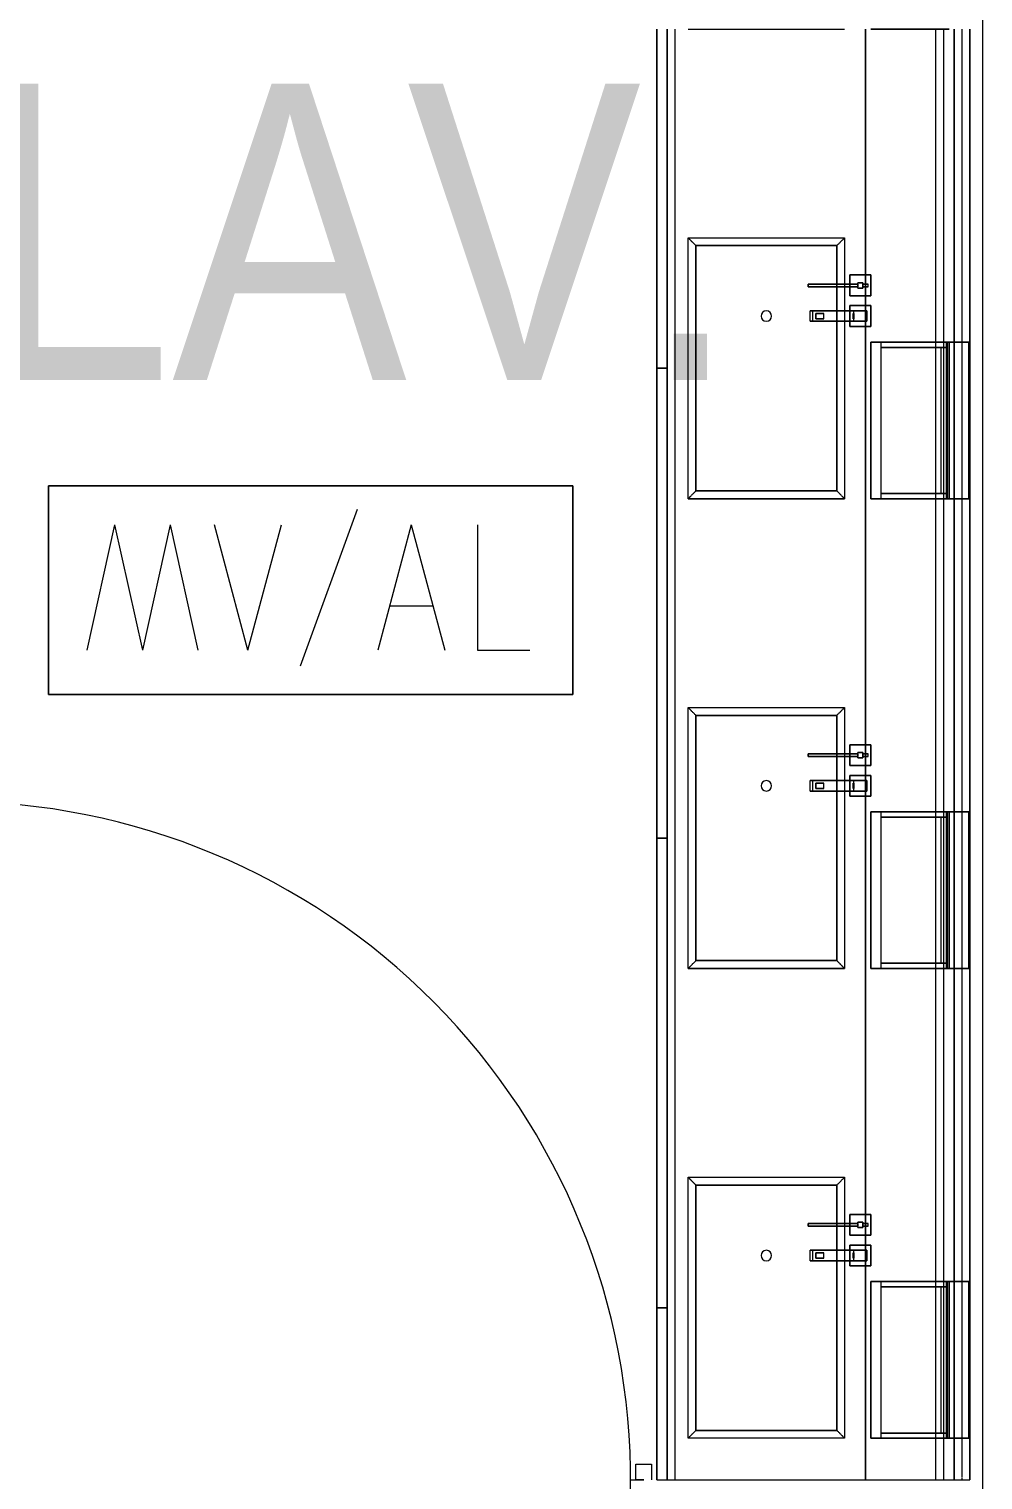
# Model space of a CAD drawing. Header units: millimetres. Extents: x 10569 to 232243, y -25347 to 80743.
# Drawn here: x 89312 to 91139, y 43002 to 45782 of the extents above; entities that cross this region are included whole.
import ezdxf

# ---------------------------------------------------------------- set-up
doc = ezdxf.new("R2010")
doc.units = ezdxf.units.MM
for name, color, linetype, lineweight in [('A-DETL-GENF', 92, 'Continuous', 20), ('A-DOOR', 31, 'Continuous', 20), ('A-DOOR-FRAM', 31, 'Continuous', 30), ('A-GENM', 13, 'Continuous', 20), ('A-WALL', 113, 'Continuous', 20), ('G-ANNO-TEXT', 231, 'Continuous', 5)]:
    doc.layers.add(name, color=color, linetype=linetype, lineweight=lineweight)
doc.styles.add('Swis721 BT_5', font='swiss.ttf', dxfattribs={"width": 0.85, "height": 567.642527})

# ---------------------------------------------------------------- blocks, each defined once
blk = doc.blocks.new('DLN_Counter _ Cabinet - DLN_Counter _ Cabinet-15606092-TENDER DRAFT G_F')
at = {"layer": 'A-GENM', "lineweight": 9}
for p, q in [((-235, -255), (-235, -525)), ((235, -255), (-235, -255)), ((235, -525), (235, -255)), ((-235, -525), (235, -525))]:
    blk.add_line(p, q, dxfattribs=at)
blk = doc.blocks.new('DLN_Counter _ Cabinet - DLN_Counter _ Cabinet-15606093-TENDER DRAFT G_F')
at = {"layer": 'A-GENM', "lineweight": 9}
for p, q in [((-235, -255), (-235, -525)), ((235, -255), (-235, -255)), ((235, -525), (235, -255)), ((-235, -525), (235, -525))]:
    blk.add_line(p, q, dxfattribs=at)
blk = doc.blocks.new('DLN-Single Door__X01_ - _M08a_1300 x 2450 _WH_-16935548-TENDER DRAFT G_F')
at = {"layer": 'A-DOOR', "lineweight": 15}
for p, q in [((-650, 1375), (-600, 1375)), ((-650, 75), (-650, 1375)), ((-600, 1375), (-600, 75)), ((-690, 105), (-660, 105)), ((-690, 75), (-690, 105)), ((-660, 105), (-660, 75)), ((660, 75), (660, 105)), ((660, 105), (690, 105)), ((690, 105), (690, 75)), ((-660, 75), (-675, 75)), ((-600, 75), (-650, 75)), ((675, 75), (660, 75)), ((-690, -105), (-690, -75)), ((-675, -75), (-660, -75)), ((-660, -75), (-660, -105)), ((660, -105), (660, -75)), ((660, -75), (675, -75)), ((690, -75), (690, -105)), ((-660, -105), (-690, -105)), ((690, -105), (660, -105))]:
    blk.add_line(p, q, dxfattribs=at)
blk.add_arc((-650, 75), 1300, 359.5, 90, dxfattribs=at)
at = {"layer": 'A-DOOR-FRAM', "lineweight": 15}
for p, q in [((-675, 75), (-650, 75)), ((-650, 75), (-650, 25)), ((650, 75), (675, 75)), ((650, 25), (650, 75)), ((-650, 25), (-625, 25)), ((-625, 25), (-625, -75)), ((625, 25), (650, 25)), ((625, -75), (625, 25)), ((-625, -75), (-675, -75)), ((675, -75), (625, -75))]:
    blk.add_line(p, q, dxfattribs=at)
blk = doc.blocks.new('DLN_2D-MV_AL - MV_AL_RED_-1735445-TENDER DRAFT G_F')
at = {"layer": 'A-DETL-GENF'}
for p, q in [((502.5, 200), (-502.5, 200)), ((-502.5, 200), (-502.5, -200)), ((-502.5, 200), (502.5, 200)), ((-502.5, -200), (-502.5, 200)), ((502.5, -200), (502.5, 200)), ((502.5, 200), (502.5, -200)), ((89.3, 154.7), (-20.2, -146)), ((-375.6, 125), (-428.8, -115)), ((-375.6, 125), (-322.4, -115)), ((-269.2, 125), (-322.4, -115)), ((-269.2, 125), (-216, -115)), ((-120.1, -115), (-184.4, 125)), ((-120.1, -115), (-55.8, 125)), ((192.7, 125), (128.4, -115)), ((192.7, 125), (257, -115)), ((319.9, 125), (319.9, -115)), ((151.1, -30.3), (234.3, -30.3)), ((319.9, -115), (419.9, -115)), ((-502.5, -200), (502.5, -200)), ((502.5, -200), (-502.5, -200))]:
    blk.add_line(p, q, dxfattribs=at)

msp = doc.modelspace()

# ---------------------------------------------------------------- linework, layer by layer
at = {"layer": 'A-GENM', "lineweight": 9}
for p, q in [((90514.29296, 45132.48546), (90514.29296, 45782.48546)), ((90514.29296, 45782.48546), (90514.29296, 45132.48546)), ((90514.29296, 45782.48546), (90514.29296, 44882.48546)), ((90514.29296, 44882.48546), (90514.29296, 45782.48546)), ((90534.29296, 45132.48546), (90534.29296, 45782.48546)), ((90534.29296, 45782.48546), (90534.29296, 45132.48546)), ((90534.29296, 45782.48546), (90534.29296, 44882.48546)), ((90534.29296, 44882.48546), (90534.29296, 45782.48546)), ((90534.29296, 45782.48546), (90534.29296, 44882.48546)), ((90534.29296, 44882.48546), (90534.29296, 45782.48546)), ((90549.29296, 45669.49062), (90549.29296, 45782.48546)), ((90549.29296, 45669.49062), (90549.29296, 45782.48546)), ((90574.29296, 45782.48546), (90874.29296, 45782.48546)), ((90914.29296, 45782.48546), (90914.29296, 45311.22339)), ((90914.29296, 45311.22339), (90914.29296, 45782.48546)), ((91069.29296, 45782.48546), (90924.29296, 45782.48546)), ((90924.29296, 45782.48546), (91069.29296, 45782.48546)), ((91049.29296, 44882.48546), (91049.29296, 45782.48546)), ((91049.29296, 44882.48546), (91049.29296, 45782.48546)), ((91064.29296, 44882.48546), (91064.29296, 45782.48546)), ((91064.29296, 44882.48546), (91064.29296, 45782.48546)), ((91074.29296, 45782.48546), (91069.29296, 45782.48546)), ((91069.29296, 45782.48546), (91074.29296, 45782.48546)), ((91084.29296, 45782.48546), (91084.29296, 44882.48546)), ((91084.29296, 44882.48546), (91084.29296, 45782.48546)), ((91099.29296, 45182.48546), (91099.29296, 45782.48546)), ((91099.29296, 44882.48546), (91099.29296, 45782.48546)), ((91114.29296, 45782.48546), (91114.29296, 44882.48546)), ((91114.29296, 44882.48546), (91114.29296, 45782.48546)), ((91114.29296, 45782.48546), (91114.29296, 44882.48546)), ((91114.29296, 45182.48546), (91114.29296, 45782.48546)), ((90549.29296, 44883.17777), (90549.29296, 45669.30364)), ((90549.29296, 44883.17777), (90549.29296, 45669.30364)), ((90574.29296, 44882.48546), (90574.29296, 45382.48546)), ((90574.29296, 45382.48546), (90874.29296, 45382.48546)), ((90874.29296, 45382.48546), (90874.29296, 45293.72339)), ((90859.29296, 45367.48546), (90589.29296, 45367.48546)), ((90589.29296, 45367.48546), (90589.29296, 44897.48546)), ((90589.29296, 45367.48546), (90859.29296, 45367.48546)), ((90589.29296, 44897.48546), (90589.29296, 45367.48546)), ((90859.29296, 45293.72339), (90859.29296, 45367.48546)), ((90859.29296, 45367.48546), (90859.29296, 45293.72339)), ((90804.29296, 45293.72339), (90899.29296, 45293.72339)), ((90899.29296, 45293.72339), (90804.29296, 45293.72339)), ((90804.29296, 45293.72339), (90804.29296, 45288.72339)), ((90804.29296, 45288.72339), (90804.29296, 45293.72339)), ((90804.29296, 45288.72339), (90899.29296, 45288.72339)), ((90899.29296, 45288.72339), (90804.29296, 45288.72339)), ((90859.29296, 45290.82866), (90859.29296, 45293.72339)), ((90859.29296, 45293.72339), (90859.29296, 45290.82866)), ((90859.29296, 45242.48546), (90859.29296, 45288.72339)), ((90859.29296, 45288.72339), (90859.29296, 45242.48546)), ((90874.29296, 45293.72339), (90874.29296, 45290.03918)), ((90874.29296, 45288.72339), (90874.29296, 45242.48546)), ((90924.29296, 45311.22339), (90884.29296, 45311.22339)), ((90884.29296, 45311.22339), (90884.29296, 45293.72339)), ((90884.29296, 45293.72339), (90884.29296, 45311.22339)), ((90884.29296, 45311.22339), (90924.29296, 45311.22339)), ((90884.29296, 45293.72339), (90884.29296, 45289.51287)), ((90884.29296, 45289.51287), (90884.29296, 45293.72339)), ((90884.29296, 45288.72339), (90884.29296, 45271.22339)), ((90884.29296, 45271.22339), (90884.29296, 45288.72339)), ((90909.29296, 45296.22339), (90899.29296, 45296.22339)), ((90899.29296, 45296.22339), (90909.29296, 45296.22339)), ((90899.29296, 45293.72339), (90899.29296, 45296.22339)), ((90899.29296, 45286.22339), (90899.29296, 45296.22339)), ((90899.29296, 45288.72339), (90899.29296, 45293.72339)), ((90899.29296, 45293.72339), (90899.29296, 45288.72339)), ((90899.29296, 45288.72339), (90899.29296, 45293.72339)), ((90899.29296, 45286.22339), (90899.29296, 45288.72339)), ((90909.29296, 45286.22339), (90899.29296, 45286.22339)), ((90899.29296, 45286.22339), (90909.29296, 45286.22339)), ((90909.29296, 45296.22339), (90909.29296, 45286.22339)), ((90909.29296, 45293.72339), (90909.29296, 45296.22339)), ((90919.29296, 45293.72339), (90909.29296, 45293.72339)), ((90909.29296, 45293.72339), (90919.29296, 45293.72339)), ((90909.29296, 45293.72339), (90909.29296, 45288.72339)), ((90909.29296, 45288.72339), (90909.29296, 45293.72339)), ((90909.29296, 45288.72339), (90909.29296, 45293.72339)), ((90919.29296, 45288.72339), (90909.29296, 45288.72339)), ((90909.29296, 45288.72339), (90919.29296, 45288.72339)), ((90909.29296, 45286.22339), (90909.29296, 45288.72339)), ((90914.29296, 45311.22339), (90914.29296, 45293.72339)), ((90914.29296, 45293.72339), (90914.29296, 45311.22339)), ((90914.29296, 45293.72339), (90914.29296, 45288.72339)), ((90914.29296, 45288.72339), (90914.29296, 45293.72339)), ((90914.29296, 45288.72339), (90914.29296, 45271.22339)), ((90914.29296, 45271.22339), (90914.29296, 45288.72339)), ((90919.29296, 45288.72339), (90919.29296, 45293.72339)), ((90919.29296, 45288.72339), (90919.29296, 45293.72339)), ((90924.29296, 45271.22339), (90924.29296, 45311.22339)), ((90924.29296, 45311.22339), (90924.29296, 45271.22339)), ((90884.29296, 45271.22339), (90924.29296, 45271.22339)), ((90924.29296, 45271.22339), (90884.29296, 45271.22339)), ((90914.29296, 45271.22339), (90914.29296, 45252.48546)), ((90914.29296, 45252.48546), (90914.29296, 45271.22339)), ((90872.05357, 45242.48546), (90808.29647, 45242.48546)), ((90808.29647, 45242.48546), (90813.42678, 45242.48546)), ((90808.29647, 45222.48546), (90808.29647, 45242.48546)), ((90813.42678, 45242.48546), (90916.79296, 45242.48546)), ((90813.42678, 45222.48546), (90813.42678, 45242.48546)), ((90819.23549, 45237.48546), (90834.23549, 45237.48546)), ((90834.23549, 45237.48546), (90819.23549, 45237.48546)), ((90819.23549, 45237.48546), (90819.23549, 45227.48546)), ((90819.23549, 45227.48546), (90819.23549, 45237.48546)), ((90834.23549, 45227.48546), (90834.23549, 45237.48546)), ((90859.29296, 45222.48546), (90859.29296, 45242.48546)), ((90859.29296, 45242.48546), (90859.29296, 45222.48546)), ((90891.79296, 45242.48546), (90872.05357, 45242.48546)), ((90874.29296, 45242.48546), (90874.29296, 45222.48546)), ((90924.29296, 45252.48546), (90884.29296, 45252.48546)), ((90884.29296, 45252.48546), (90884.29296, 45242.48546)), ((90884.29296, 45242.48546), (90884.29296, 45252.48546)), ((90884.29296, 45252.48546), (90924.29296, 45252.48546)), ((90884.29296, 45242.48546), (90884.29296, 45222.48546)), ((90884.29296, 45222.48546), (90884.29296, 45242.48546)), ((90891.79296, 45237.48546), (90890.79296, 45237.48546)), ((90890.79296, 45237.48546), (90891.79296, 45237.48546)), ((90890.79296, 45227.48546), (90890.79296, 45237.48546)), ((90890.79296, 45227.48546), (90890.79296, 45237.48546)), ((90916.79296, 45242.48546), (90891.79296, 45242.48546)), ((90891.79296, 45222.48546), (90891.79296, 45242.48546)), ((90891.79296, 45237.48546), (90891.79296, 45227.48546)), ((90891.79296, 45227.48546), (90891.79296, 45237.48546)), ((90914.29296, 45252.48546), (90914.29296, 45242.48546)), ((90914.29296, 45242.48546), (90914.29296, 45252.48546)), ((90914.29296, 45242.48546), (90914.29296, 45222.48546)), ((90914.29296, 45222.48546), (90914.29296, 45242.48546)), ((90916.79296, 45242.48546), (90916.79296, 45222.48546)), ((90916.79296, 45222.48546), (90916.79296, 45242.48546)), ((90924.29296, 45212.48546), (90924.29296, 45252.48546)), ((90924.29296, 45252.48546), (90924.29296, 45212.48546)), ((90813.42678, 45222.48546), (90808.29647, 45222.48546)), ((90808.29647, 45222.48546), (90872.05357, 45222.48546)), ((90916.79296, 45222.48546), (90813.42678, 45222.48546)), ((90819.23549, 45227.48546), (90834.23549, 45227.48546)), ((90834.23549, 45227.48546), (90819.23549, 45227.48546)), ((90859.29296, 44897.48546), (90859.29296, 45222.48546)), ((90859.29296, 45222.48546), (90859.29296, 44897.48546)), ((90872.05357, 45222.48546), (90891.79296, 45222.48546)), ((90874.29296, 45222.48546), (90874.29296, 44882.48546)), ((90884.29296, 45222.48546), (90884.29296, 45212.48546)), ((90884.29296, 45212.48546), (90884.29296, 45222.48546)), ((90884.29296, 45212.48546), (90924.29296, 45212.48546)), ((90924.29296, 45212.48546), (90884.29296, 45212.48546)), ((90891.79296, 45227.48546), (90890.79296, 45227.48546)), ((90890.79296, 45227.48546), (90891.79296, 45227.48546)), ((90891.79296, 45222.48546), (90916.79296, 45222.48546)), ((90914.29296, 45222.48546), (90914.29296, 45212.48546)), ((90914.29296, 45212.48546), (90914.29296, 45222.48546)), ((90914.29296, 45212.48546), (90914.29296, 44882.48546)), ((90914.29296, 44882.48546), (90914.29296, 45212.48546)), ((90924.29296, 44882.48546), (90924.29296, 45182.48546)), ((90924.29296, 45182.48546), (91069.29296, 45182.48546)), ((91069.29296, 45182.48546), (90924.29296, 45182.48546)), ((90924.29296, 45182.48546), (90924.29296, 44882.48546)), ((90944.29296, 45182.48546), (90924.29296, 45182.48546)), ((90944.29296, 45182.48546), (90924.29296, 45182.48546)), ((90924.29296, 44882.48546), (90924.29296, 45182.48546)), ((90924.29296, 44882.48546), (90924.29296, 45182.48546)), ((91069.29296, 45182.48546), (90944.29296, 45182.48546)), ((90944.29296, 45182.48546), (91069.29296, 45182.48546)), ((90944.29296, 45172.48546), (90944.29296, 45182.48546)), ((90944.29296, 45172.48546), (90944.29296, 45182.48546)), ((90944.29296, 44882.48546), (90944.29296, 45182.48546)), ((90944.29296, 44882.48546), (90944.29296, 45182.48546)), ((91069.29296, 45182.48546), (91074.29296, 45182.48546)), ((91074.29296, 45182.48546), (91069.29296, 45182.48546)), ((91071.29296, 45182.48546), (91069.29296, 45182.48546)), ((91069.29296, 45182.48546), (91084.29296, 45182.48546)), ((91069.29296, 44882.48546), (91069.29296, 45182.48546)), ((91069.29296, 44882.48546), (91069.29296, 45182.48546)), ((91069.29296, 45182.48546), (91069.29296, 45172.48546)), ((91069.29296, 45172.48546), (91069.29296, 45182.48546)), ((91084.29296, 45182.48546), (91071.29296, 45182.48546)), ((91071.29296, 44882.48546), (91071.29296, 45182.48546)), ((91071.29296, 44882.48546), (91071.29296, 45182.48546)), ((91074.29296, 45182.48546), (91074.29296, 44882.48546)), ((91074.29296, 44882.48546), (91074.29296, 45182.48546)), ((91112.29296, 45182.48546), (91084.29296, 45182.48546)), ((91084.29296, 45182.48546), (91114.29296, 45182.48546)), ((91099.29296, 44882.48546), (91099.29296, 45182.48546)), ((91114.29296, 45182.48546), (91112.29296, 45182.48546)), ((91112.29296, 44882.48546), (91112.29296, 45182.48546)), ((91112.29296, 44882.48546), (91112.29296, 45182.48546)), ((91114.29296, 44882.48546), (91114.29296, 45182.48546)), ((91114.29296, 45182.48546), (91114.29296, 44882.48546)), ((91114.29296, 44882.48546), (91114.29296, 45182.48546)), ((90944.29296, 45172.48546), (91059.29296, 45172.48546)), ((91069.29296, 45172.48546), (90944.29296, 45172.48546)), ((90944.29296, 44892.48546), (90944.29296, 45172.48546)), ((90944.29296, 44892.48546), (90944.29296, 45172.48546)), ((90944.29296, 45172.48546), (91069.29296, 45172.48546)), ((91069.29296, 45172.48546), (90944.29296, 45172.48546)), ((91059.29296, 45172.48546), (91069.29296, 45172.48546)), ((91059.29296, 44892.48546), (91059.29296, 45172.48546)), ((91059.29296, 44892.48546), (91059.29296, 45172.48546)), ((91069.29296, 44892.48546), (91069.29296, 45172.48546)), ((91069.29296, 44892.48546), (91069.29296, 45172.48546)), ((90534.29296, 45132.48546), (90514.29296, 45132.48546)), ((90514.29296, 45132.48546), (90534.29296, 45132.48546)), ((90514.29296, 45132.48546), (90514.29296, 44882.48546)), ((90514.29296, 44882.48546), (90514.29296, 45132.48546)), ((90534.29296, 45132.48546), (90514.29296, 45132.48546)), ((90514.29296, 45132.48546), (90534.29296, 45132.48546)), ((90534.29296, 45132.48546), (90534.29296, 44882.48546)), ((90534.29296, 44882.48546), (90534.29296, 45132.48546)), ((90589.29296, 44897.48546), (90859.29296, 44897.48546)), ((90859.29296, 44897.48546), (90589.29296, 44897.48546)), ((90514.29296, 44232.48546), (90514.29296, 44882.48546)), ((90514.29296, 44882.48546), (90514.29296, 44232.48546)), ((90514.29296, 44882.48546), (90514.29296, 43982.48546)), ((90514.29296, 43982.48546), (90514.29296, 44882.48546)), ((90534.29296, 44232.48546), (90534.29296, 44882.48546)), ((90534.29296, 44882.48546), (90534.29296, 44232.48546)), ((90534.29296, 44882.48546), (90534.29296, 43982.48546)), ((90534.29296, 43982.48546), (90534.29296, 44882.48546)), ((90534.29296, 44882.48546), (90534.29296, 43982.48546)), ((90534.29296, 43982.48546), (90534.29296, 44882.48546)), ((90549.29296, 43983.17777), (90549.29296, 44882.48546)), ((90549.29296, 43983.17777), (90549.29296, 44882.48546)), ((90574.29296, 44882.48546), (90874.29296, 44882.48546)), ((90874.29296, 44882.48546), (90574.29296, 44882.48546)), ((90914.29296, 44882.48546), (90914.29296, 44411.22339)), ((90914.29296, 44411.22339), (90914.29296, 44882.48546)), ((91069.29296, 44882.48546), (90924.29296, 44882.48546)), ((90924.29296, 44882.48546), (91069.29296, 44882.48546)), ((90924.29296, 44882.48546), (90944.29296, 44882.48546)), ((90924.29296, 44882.48546), (90944.29296, 44882.48546)), ((90944.29296, 44892.48546), (91069.29296, 44892.48546)), ((91059.29296, 44892.48546), (90944.29296, 44892.48546)), ((91069.29296, 44892.48546), (90944.29296, 44892.48546)), ((90944.29296, 44892.48546), (91069.29296, 44892.48546)), ((90944.29296, 44882.48546), (90944.29296, 44892.48546)), ((90944.29296, 44882.48546), (90944.29296, 44892.48546)), ((90944.29296, 44882.48546), (91069.29296, 44882.48546)), ((91069.29296, 44882.48546), (90944.29296, 44882.48546)), ((91049.29296, 43982.48546), (91049.29296, 44882.48546)), ((91049.29296, 43982.48546), (91049.29296, 44882.48546)), ((91069.29296, 44892.48546), (91059.29296, 44892.48546)), ((91064.29296, 43982.48546), (91064.29296, 44882.48546)), ((91064.29296, 43982.48546), (91064.29296, 44882.48546)), ((91069.29296, 44892.48546), (91069.29296, 44882.48546)), ((91069.29296, 44882.48546), (91069.29296, 44892.48546)), ((91074.29296, 44882.48546), (91069.29296, 44882.48546)), ((91069.29296, 44882.48546), (91074.29296, 44882.48546)), ((91074.29296, 44882.48546), (91069.29296, 44882.48546)), ((91069.29296, 44882.48546), (91071.29296, 44882.48546)), ((91071.29296, 44882.48546), (91074.29296, 44882.48546)), ((91084.29296, 44882.48546), (91074.29296, 44882.48546)), ((91074.29296, 44882.48546), (91084.29296, 44882.48546)), ((91084.29296, 44882.48546), (91084.29296, 43982.48546)), ((91084.29296, 43982.48546), (91084.29296, 44882.48546)), ((91114.29296, 44882.48546), (91084.29296, 44882.48546)), ((91084.29296, 44882.48546), (91112.29296, 44882.48546)), ((91099.29296, 44282.48546), (91099.29296, 44882.48546)), ((91099.29296, 43982.48546), (91099.29296, 44882.48546)), ((91112.29296, 44882.48546), (91114.29296, 44882.48546)), ((91114.29296, 44882.48546), (91114.29296, 43982.48546)), ((91114.29296, 43982.48546), (91114.29296, 44882.48546)), ((91114.29296, 44882.48546), (91114.29296, 43982.48546)), ((91114.29296, 44282.48546), (91114.29296, 44882.48546)), ((90574.29296, 43982.48546), (90574.29296, 44482.48546)), ((90574.29296, 44482.48546), (90874.29296, 44482.48546)), ((90874.29296, 44482.48546), (90874.29296, 44393.72339)), ((90859.29296, 44467.48546), (90589.29296, 44467.48546)), ((90589.29296, 44467.48546), (90589.29296, 43997.48546)), ((90589.29296, 44467.48546), (90859.29296, 44467.48546)), ((90589.29296, 43997.48546), (90589.29296, 44467.48546)), ((90859.29296, 44393.72339), (90859.29296, 44467.48546)), ((90859.29296, 44467.48546), (90859.29296, 44393.72339)), ((90924.29296, 44411.22339), (90884.29296, 44411.22339)), ((90884.29296, 44411.22339), (90884.29296, 44393.72339)), ((90884.29296, 44393.72339), (90884.29296, 44411.22339)), ((90884.29296, 44411.22339), (90924.29296, 44411.22339)), ((90914.29296, 44411.22339), (90914.29296, 44393.72339)), ((90914.29296, 44393.72339), (90914.29296, 44411.22339)), ((90924.29296, 44371.22339), (90924.29296, 44411.22339)), ((90924.29296, 44411.22339), (90924.29296, 44371.22339)), ((90804.29296, 44393.72339), (90804.29296, 44388.72339)), ((90804.29296, 44388.72339), (90804.29296, 44393.72339)), ((90804.29296, 44393.72339), (90899.29296, 44393.72339)), ((90899.29296, 44393.72339), (90804.29296, 44393.72339)), ((90804.29296, 44388.72339), (90899.29296, 44388.72339)), ((90899.29296, 44388.72339), (90804.29296, 44388.72339)), ((90859.29296, 44388.72339), (90859.29296, 44393.72339)), ((90859.29296, 44393.72339), (90859.29296, 44388.72339)), ((90859.29296, 44342.48546), (90859.29296, 44388.72339)), ((90859.29296, 44388.72339), (90859.29296, 44342.48546)), ((90874.29296, 44393.72339), (90874.29296, 44388.72339)), ((90874.29296, 44388.72339), (90874.29296, 44342.48546)), ((90884.29296, 44393.72339), (90884.29296, 44388.72339)), ((90884.29296, 44388.72339), (90884.29296, 44393.72339)), ((90884.29296, 44388.72339), (90884.29296, 44371.22339)), ((90884.29296, 44371.22339), (90884.29296, 44388.72339)), ((90884.29296, 44371.22339), (90924.29296, 44371.22339)), ((90924.29296, 44371.22339), (90884.29296, 44371.22339)), ((90909.29296, 44396.22339), (90899.29296, 44396.22339)), ((90899.29296, 44396.22339), (90909.29296, 44396.22339)), ((90899.29296, 44393.72339), (90899.29296, 44396.22339)), ((90899.29296, 44386.22339), (90899.29296, 44396.22339)), ((90899.29296, 44388.72339), (90899.29296, 44393.72339)), ((90899.29296, 44388.72339), (90899.29296, 44393.72339)), ((90899.29296, 44393.72339), (90899.29296, 44388.72339)), ((90899.29296, 44386.22339), (90899.29296, 44388.72339)), ((90909.29296, 44386.22339), (90899.29296, 44386.22339)), ((90899.29296, 44386.22339), (90909.29296, 44386.22339)), ((90909.29296, 44396.22339), (90909.29296, 44386.22339)), ((90909.29296, 44393.72339), (90909.29296, 44396.22339)), ((90919.29296, 44393.72339), (90909.29296, 44393.72339)), ((90909.29296, 44393.72339), (90919.29296, 44393.72339)), ((90909.29296, 44388.72339), (90909.29296, 44393.72339)), ((90909.29296, 44388.72339), (90909.29296, 44393.72339)), ((90909.29296, 44393.72339), (90909.29296, 44388.72339)), ((90909.29296, 44386.22339), (90909.29296, 44388.72339)), ((90919.29296, 44388.72339), (90909.29296, 44388.72339)), ((90909.29296, 44388.72339), (90919.29296, 44388.72339)), ((90914.29296, 44393.72339), (90914.29296, 44388.72339)), ((90914.29296, 44388.72339), (90914.29296, 44393.72339)), ((90914.29296, 44388.72339), (90914.29296, 44371.22339)), ((90914.29296, 44371.22339), (90914.29296, 44388.72339)), ((90914.29296, 44371.22339), (90914.29296, 44352.48546)), ((90914.29296, 44352.48546), (90914.29296, 44371.22339)), ((90919.29296, 44388.72339), (90919.29296, 44393.72339)), ((90919.29296, 44388.72339), (90919.29296, 44393.72339)), ((90872.05357, 44342.48546), (90808.29647, 44342.48546)), ((90808.29647, 44342.48546), (90813.42678, 44342.48546)), ((90808.29647, 44322.48546), (90808.29647, 44342.48546)), ((90813.42678, 44342.48546), (90916.79296, 44342.48546)), ((90813.42678, 44322.48546), (90813.42678, 44342.48546)), ((90859.29296, 44322.48546), (90859.29296, 44342.48546)), ((90859.29296, 44342.48546), (90859.29296, 44322.48546)), ((90878.56875, 44342.48546), (90872.05357, 44342.48546)), ((90874.29296, 44342.48546), (90874.29296, 44322.48546)), ((90890.90184, 44342.48546), (90878.56875, 44342.48546)), ((90924.29296, 44352.48546), (90884.29296, 44352.48546)), ((90884.29296, 44352.48546), (90884.29296, 44342.48546)), ((90884.29296, 44342.48546), (90884.29296, 44352.48546)), ((90884.29296, 44352.48546), (90924.29296, 44352.48546)), ((90884.29296, 44342.48546), (90884.29296, 44322.48546)), ((90884.29296, 44322.48546), (90884.29296, 44342.48546)), ((90891.79296, 44342.48546), (90890.90184, 44342.48546)), ((90916.79296, 44342.48546), (90891.79296, 44342.48546)), ((90891.79296, 44322.48546), (90891.79296, 44342.48546)), ((90914.29296, 44352.48546), (90914.29296, 44342.48546)), ((90914.29296, 44342.48546), (90914.29296, 44352.48546)), ((90914.29296, 44342.48546), (90914.29296, 44322.48546)), ((90914.29296, 44322.48546), (90914.29296, 44342.48546)), ((90916.79296, 44342.48546), (90916.79296, 44322.48546)), ((90916.79296, 44322.48546), (90916.79296, 44342.48546)), ((90924.29296, 44312.48546), (90924.29296, 44352.48546)), ((90924.29296, 44352.48546), (90924.29296, 44312.48546)), ((90813.42678, 44322.48546), (90808.29647, 44322.48546)), ((90808.29647, 44322.48546), (90872.05357, 44322.48546)), ((90916.79296, 44322.48546), (90813.42678, 44322.48546)), ((90819.23549, 44337.48546), (90819.23549, 44327.48546)), ((90819.23549, 44327.48546), (90819.23549, 44337.48546)), ((90819.23549, 44337.48546), (90834.23549, 44337.48546)), ((90834.23549, 44337.48546), (90819.23549, 44337.48546)), ((90819.23549, 44327.48546), (90834.23549, 44327.48546)), ((90834.23549, 44327.48546), (90819.23549, 44327.48546)), ((90834.23549, 44327.48546), (90834.23549, 44337.48546)), ((90859.29296, 43997.48546), (90859.29296, 44322.48546)), ((90859.29296, 44322.48546), (90859.29296, 43997.48546)), ((90872.05357, 44322.48546), (90891.79296, 44322.48546)), ((90874.29296, 44322.48546), (90874.29296, 43982.48546)), ((90884.29296, 44322.48546), (90884.29296, 44312.48546)), ((90884.29296, 44312.48546), (90884.29296, 44322.48546)), ((90891.79296, 44337.48546), (90890.79296, 44337.48546)), ((90890.79296, 44337.48546), (90891.79296, 44337.48546)), ((90890.79296, 44327.48546), (90890.79296, 44337.48546)), ((90890.79296, 44327.48546), (90890.79296, 44337.48546)), ((90891.79296, 44327.48546), (90890.79296, 44327.48546)), ((90890.79296, 44327.48546), (90891.79296, 44327.48546)), ((90891.79296, 44337.48546), (90891.79296, 44327.48546)), ((90891.79296, 44327.48546), (90891.79296, 44337.48546)), ((90891.79296, 44322.48546), (90916.79296, 44322.48546)), ((90914.29296, 44322.48546), (90914.29296, 44312.48546)), ((90914.29296, 44312.48546), (90914.29296, 44322.48546)), ((90884.29296, 44312.48546), (90924.29296, 44312.48546)), ((90924.29296, 44312.48546), (90884.29296, 44312.48546)), ((90914.29296, 44312.48546), (90914.29296, 43982.48546)), ((90914.29296, 43982.48546), (90914.29296, 44312.48546)), ((90924.29296, 43982.48546), (90924.29296, 44282.48546)), ((90924.29296, 44282.48546), (91069.29296, 44282.48546)), ((91069.29296, 44282.48546), (90924.29296, 44282.48546)), ((90924.29296, 44282.48546), (90924.29296, 43982.48546)), ((90944.29296, 44282.48546), (90924.29296, 44282.48546)), ((90944.29296, 44282.48546), (90924.29296, 44282.48546)), ((90924.29296, 43982.48546), (90924.29296, 44282.48546)), ((90924.29296, 43982.48546), (90924.29296, 44282.48546)), ((91069.29296, 44282.48546), (90944.29296, 44282.48546)), ((90944.29296, 44282.48546), (91069.29296, 44282.48546)), ((90944.29296, 44272.48546), (90944.29296, 44282.48546)), ((90944.29296, 44272.48546), (90944.29296, 44282.48546)), ((90944.29296, 43982.48546), (90944.29296, 44282.48546)), ((90944.29296, 43982.48546), (90944.29296, 44282.48546)), ((90944.29296, 44272.48546), (91059.29296, 44272.48546)), ((91069.29296, 44272.48546), (90944.29296, 44272.48546)), ((90944.29296, 43992.48546), (90944.29296, 44272.48546)), ((90944.29296, 43992.48546), (90944.29296, 44272.48546)), ((90944.29296, 44272.48546), (91069.29296, 44272.48546)), ((91069.29296, 44272.48546), (90944.29296, 44272.48546)), ((91059.29296, 44272.48546), (91069.29296, 44272.48546)), ((91059.29296, 43992.48546), (91059.29296, 44272.48546)), ((91059.29296, 43992.48546), (91059.29296, 44272.48546)), ((91069.29296, 44282.48546), (91074.29296, 44282.48546)), ((91074.29296, 44282.48546), (91069.29296, 44282.48546)), ((91071.29296, 44282.48546), (91069.29296, 44282.48546)), ((91069.29296, 44282.48546), (91084.29296, 44282.48546)), ((91069.29296, 43982.48546), (91069.29296, 44282.48546)), ((91069.29296, 43982.48546), (91069.29296, 44282.48546)), ((91069.29296, 44282.48546), (91069.29296, 44272.48546)), ((91069.29296, 44272.48546), (91069.29296, 44282.48546)), ((91069.29296, 43992.48546), (91069.29296, 44272.48546)), ((91069.29296, 43992.48546), (91069.29296, 44272.48546)), ((91084.29296, 44282.48546), (91071.29296, 44282.48546)), ((91071.29296, 43982.48546), (91071.29296, 44282.48546)), ((91071.29296, 43982.48546), (91071.29296, 44282.48546)), ((91074.29296, 44282.48546), (91074.29296, 43982.48546)), ((91074.29296, 43982.48546), (91074.29296, 44282.48546)), ((91112.29296, 44282.48546), (91084.29296, 44282.48546)), ((91084.29296, 44282.48546), (91114.29296, 44282.48546)), ((91099.29296, 43982.48546), (91099.29296, 44282.48546)), ((91114.29296, 44282.48546), (91112.29296, 44282.48546)), ((91112.29296, 43982.48546), (91112.29296, 44282.48546)), ((91112.29296, 43982.48546), (91112.29296, 44282.48546)), ((91114.29296, 43982.48546), (91114.29296, 44282.48546)), ((91114.29296, 44282.48546), (91114.29296, 43982.48546)), ((91114.29296, 43982.48546), (91114.29296, 44282.48546)), ((90534.29296, 44232.48546), (90514.29296, 44232.48546)), ((90514.29296, 44232.48546), (90534.29296, 44232.48546)), ((90514.29296, 44232.48546), (90514.29296, 43982.48546)), ((90514.29296, 43982.48546), (90514.29296, 44232.48546)), ((90534.29296, 44232.48546), (90514.29296, 44232.48546)), ((90514.29296, 44232.48546), (90534.29296, 44232.48546)), ((90534.29296, 44232.48546), (90534.29296, 43982.48546)), ((90534.29296, 43982.48546), (90534.29296, 44232.48546)), ((90514.29296, 43332.48546), (90514.29296, 43982.48546)), ((90514.29296, 43982.48546), (90514.29296, 43332.48546)), ((90514.29296, 43982.48546), (90514.29296, 43002.48546)), ((90514.29296, 43002.48546), (90514.29296, 43982.48546)), ((90534.29296, 43332.48546), (90534.29296, 43982.48546)), ((90534.29296, 43982.48546), (90534.29296, 43332.48546)), ((90534.29296, 43982.48546), (90534.29296, 43002.48546)), ((90534.29296, 43002.48546), (90534.29296, 43982.48546)), ((90534.29296, 43982.48546), (90534.29296, 43002.48546)), ((90534.29296, 43002.48546), (90534.29296, 43982.48546)), ((90549.29296, 43002.48546), (90549.29296, 43982.48546)), ((90549.29296, 43002.48546), (90549.29296, 43982.48546)), ((90574.29296, 43982.48546), (90874.29296, 43982.48546)), ((90874.29296, 43982.48546), (90574.29296, 43982.48546)), ((90589.29296, 43997.48546), (90859.29296, 43997.48546)), ((90859.29296, 43997.48546), (90589.29296, 43997.48546)), ((90914.29296, 43982.48546), (90914.29296, 43511.22339)), ((90914.29296, 43511.22339), (90914.29296, 43982.48546)), ((91069.29296, 43982.48546), (90924.29296, 43982.48546)), ((90924.29296, 43982.48546), (91069.29296, 43982.48546)), ((90924.29296, 43982.48546), (90944.29296, 43982.48546)), ((90924.29296, 43982.48546), (90944.29296, 43982.48546)), ((90944.29296, 43992.48546), (91069.29296, 43992.48546)), ((91059.29296, 43992.48546), (90944.29296, 43992.48546)), ((91069.29296, 43992.48546), (90944.29296, 43992.48546)), ((90944.29296, 43992.48546), (91069.29296, 43992.48546)), ((90944.29296, 43982.48546), (90944.29296, 43992.48546)), ((90944.29296, 43982.48546), (90944.29296, 43992.48546)), ((90944.29296, 43982.48546), (91069.29296, 43982.48546)), ((91069.29296, 43982.48546), (90944.29296, 43982.48546)), ((91049.29296, 43002.48546), (91049.29296, 43982.48546)), ((91049.29296, 43002.48546), (91049.29296, 43982.48546)), ((91069.29296, 43992.48546), (91059.29296, 43992.48546)), ((91064.29296, 43002.48546), (91064.29296, 43982.48546)), ((91064.29296, 43002.48546), (91064.29296, 43982.48546)), ((91069.29296, 43992.48546), (91069.29296, 43982.48546)), ((91069.29296, 43982.48546), (91069.29296, 43992.48546)), ((91074.29296, 43982.48546), (91069.29296, 43982.48546)), ((91069.29296, 43982.48546), (91074.29296, 43982.48546)), ((91074.29296, 43982.48546), (91069.29296, 43982.48546)), ((91069.29296, 43982.48546), (91071.29296, 43982.48546)), ((91071.29296, 43982.48546), (91074.29296, 43982.48546)), ((91084.29296, 43982.48546), (91074.29296, 43982.48546)), ((91074.29296, 43982.48546), (91084.29296, 43982.48546)), ((91084.29296, 43982.48546), (91084.29296, 43002.48546)), ((91084.29296, 43002.48546), (91084.29296, 43982.48546)), ((91114.29296, 43982.48546), (91084.29296, 43982.48546)), ((91084.29296, 43982.48546), (91112.29296, 43982.48546)), ((91099.29296, 43382.48546), (91099.29296, 43982.48546)), ((91099.29296, 43008.80125), (91099.29296, 43982.48546)), ((91112.29296, 43982.48546), (91114.29296, 43982.48546)), ((91114.29296, 43982.48546), (91114.29296, 43002.48546)), ((91114.29296, 43002.48546), (91114.29296, 43982.48546)), ((91114.29296, 43982.48546), (91114.29296, 43002.48546)), ((91114.29296, 43382.48546), (91114.29296, 43982.48546)), ((90574.29296, 43082.48546), (90574.29296, 43582.48546)), ((90574.29296, 43582.48546), (90874.29296, 43582.48546)), ((90859.29296, 43567.48546), (90589.29296, 43567.48546)), ((90589.29296, 43567.48546), (90589.29296, 43097.48546)), ((90589.29296, 43567.48546), (90859.29296, 43567.48546)), ((90589.29296, 43097.48546), (90589.29296, 43567.48546)), ((90859.29296, 43493.72339), (90859.29296, 43567.48546)), ((90859.29296, 43567.48546), (90859.29296, 43493.72339)), ((90874.29296, 43582.48546), (90874.29296, 43493.72339)), ((90924.29296, 43511.22339), (90884.29296, 43511.22339)), ((90884.29296, 43511.22339), (90884.29296, 43493.72339)), ((90884.29296, 43493.72339), (90884.29296, 43511.22339)), ((90884.29296, 43511.22339), (90924.29296, 43511.22339)), ((90914.29296, 43511.22339), (90914.29296, 43493.72339)), ((90914.29296, 43493.72339), (90914.29296, 43511.22339)), ((90924.29296, 43471.22339), (90924.29296, 43511.22339)), ((90924.29296, 43511.22339), (90924.29296, 43471.22339)), ((90804.29296, 43493.72339), (90804.29296, 43488.72339)), ((90804.29296, 43488.72339), (90804.29296, 43493.72339)), ((90804.29296, 43493.72339), (90899.29296, 43493.72339)), ((90899.29296, 43493.72339), (90804.29296, 43493.72339)), ((90804.29296, 43488.72339), (90899.29296, 43488.72339)), ((90899.29296, 43488.72339), (90804.29296, 43488.72339)), ((90859.29296, 43488.72339), (90859.29296, 43493.72339)), ((90859.29296, 43493.72339), (90859.29296, 43488.72339)), ((90859.29296, 43442.48546), (90859.29296, 43488.72339)), ((90859.29296, 43488.72339), (90859.29296, 43442.48546)), ((90874.29296, 43493.72339), (90874.29296, 43488.72339)), ((90874.29296, 43488.72339), (90874.29296, 43442.48546)), ((90884.29296, 43493.72339), (90884.29296, 43488.72339)), ((90884.29296, 43488.72339), (90884.29296, 43493.72339)), ((90884.29296, 43488.72339), (90884.29296, 43471.22339)), ((90884.29296, 43471.22339), (90884.29296, 43488.72339)), ((90909.29296, 43496.22339), (90899.29296, 43496.22339)), ((90899.29296, 43496.22339), (90909.29296, 43496.22339)), ((90899.29296, 43493.72339), (90899.29296, 43496.22339)), ((90899.29296, 43486.22339), (90899.29296, 43496.22339)), ((90899.29296, 43488.72339), (90899.29296, 43493.72339)), ((90899.29296, 43488.72339), (90899.29296, 43493.72339)), ((90899.29296, 43493.72339), (90899.29296, 43488.72339)), ((90899.29296, 43486.22339), (90899.29296, 43488.72339)), ((90909.29296, 43486.22339), (90899.29296, 43486.22339)), ((90899.29296, 43486.22339), (90909.29296, 43486.22339)), ((90909.29296, 43496.22339), (90909.29296, 43486.22339)), ((90909.29296, 43493.72339), (90909.29296, 43496.22339)), ((90919.29296, 43493.72339), (90909.29296, 43493.72339)), ((90909.29296, 43493.72339), (90919.29296, 43493.72339)), ((90909.29296, 43488.72339), (90909.29296, 43493.72339)), ((90909.29296, 43488.72339), (90909.29296, 43493.72339)), ((90909.29296, 43493.72339), (90909.29296, 43488.72339)), ((90909.29296, 43486.22339), (90909.29296, 43488.72339)), ((90919.29296, 43488.72339), (90909.29296, 43488.72339)), ((90909.29296, 43488.72339), (90919.29296, 43488.72339)), ((90914.29296, 43493.72339), (90914.29296, 43488.72339)), ((90914.29296, 43488.72339), (90914.29296, 43493.72339)), ((90914.29296, 43488.72339), (90914.29296, 43471.22339)), ((90914.29296, 43471.22339), (90914.29296, 43488.72339)), ((90919.29296, 43488.72339), (90919.29296, 43493.72339)), ((90919.29296, 43488.72339), (90919.29296, 43493.72339)), ((90884.29296, 43471.22339), (90924.29296, 43471.22339)), ((90924.29296, 43471.22339), (90884.29296, 43471.22339)), ((90924.29296, 43452.48546), (90884.29296, 43452.48546)), ((90884.29296, 43452.48546), (90884.29296, 43442.48546)), ((90884.29296, 43442.48546), (90884.29296, 43452.48546)), ((90884.29296, 43452.48546), (90924.29296, 43452.48546)), ((90914.29296, 43471.22339), (90914.29296, 43452.48546)), ((90914.29296, 43452.48546), (90914.29296, 43471.22339)), ((90914.29296, 43452.48546), (90914.29296, 43442.48546)), ((90914.29296, 43442.48546), (90914.29296, 43452.48546)), ((90924.29296, 43412.48546), (90924.29296, 43452.48546)), ((90924.29296, 43452.48546), (90924.29296, 43412.48546)), ((90872.05357, 43442.48546), (90808.29647, 43442.48546)), ((90808.29647, 43442.48546), (90813.42678, 43442.48546)), ((90808.29647, 43422.48546), (90808.29647, 43442.48546)), ((90813.42678, 43442.48546), (90916.79296, 43442.48546)), ((90813.42678, 43422.48546), (90813.42678, 43442.48546)), ((90819.23549, 43437.48546), (90819.23549, 43427.48546)), ((90819.23549, 43427.48546), (90819.23549, 43437.48546)), ((90819.23549, 43437.48546), (90834.23549, 43437.48546)), ((90834.23549, 43437.48546), (90819.23549, 43437.48546)), ((90819.23549, 43427.48546), (90834.23549, 43427.48546)), ((90834.23549, 43427.48546), (90819.23549, 43427.48546)), ((90834.23549, 43427.48546), (90834.23549, 43437.48546)), ((90859.29296, 43422.48546), (90859.29296, 43442.48546)), ((90859.29296, 43442.48546), (90859.29296, 43422.48546)), ((90891.79296, 43442.48546), (90872.05357, 43442.48546)), ((90874.29296, 43442.48546), (90874.29296, 43422.48546)), ((90884.29296, 43442.48546), (90884.29296, 43422.48546)), ((90884.29296, 43422.48546), (90884.29296, 43442.48546)), ((90891.79296, 43437.48546), (90890.79296, 43437.48546)), ((90890.79296, 43437.48546), (90891.79296, 43437.48546)), ((90890.79296, 43427.48546), (90890.79296, 43437.48546)), ((90890.79296, 43427.48546), (90890.79296, 43437.48546)), ((90891.79296, 43427.48546), (90890.79296, 43427.48546)), ((90890.79296, 43427.48546), (90891.79296, 43427.48546)), ((90916.79296, 43442.48546), (90891.79296, 43442.48546)), ((90891.79296, 43422.48546), (90891.79296, 43442.48546)), ((90891.79296, 43437.48546), (90891.79296, 43427.48546)), ((90891.79296, 43427.48546), (90891.79296, 43437.48546)), ((90914.29296, 43442.48546), (90914.29296, 43422.48546)), ((90914.29296, 43422.48546), (90914.29296, 43442.48546)), ((90916.79296, 43442.48546), (90916.79296, 43422.48546)), ((90916.79296, 43422.48546), (90916.79296, 43442.48546)), ((90813.42678, 43422.48546), (90808.29647, 43422.48546)), ((90808.29647, 43422.48546), (90872.05357, 43422.48546)), ((90916.79296, 43422.48546), (90813.42678, 43422.48546)), ((90859.29296, 43097.48546), (90859.29296, 43422.48546)), ((90859.29296, 43422.48546), (90859.29296, 43097.48546)), ((90872.05357, 43422.48546), (90891.79296, 43422.48546)), ((90874.29296, 43422.48546), (90874.29296, 43082.48546)), ((90884.29296, 43422.48546), (90884.29296, 43412.48546)), ((90884.29296, 43412.48546), (90884.29296, 43422.48546)), ((90884.29296, 43412.48546), (90924.29296, 43412.48546)), ((90924.29296, 43412.48546), (90884.29296, 43412.48546)), ((90891.79296, 43422.48546), (90916.79296, 43422.48546)), ((90914.29296, 43422.48546), (90914.29296, 43412.48546)), ((90914.29296, 43412.48546), (90914.29296, 43422.48546)), ((90914.29296, 43412.48546), (90914.29296, 43002.48546)), ((90914.29296, 43002.48546), (90914.29296, 43412.48546)), ((90924.29296, 43082.48546), (90924.29296, 43382.48546)), ((90924.29296, 43382.48546), (91069.29296, 43382.48546)), ((90924.29296, 43382.48546), (90924.29296, 43082.48546)), ((91069.29296, 43382.48546), (90924.29296, 43382.48546)), ((90944.29296, 43382.48546), (90924.29296, 43382.48546)), ((90944.29296, 43382.48546), (90924.29296, 43382.48546)), ((90924.29296, 43082.48546), (90924.29296, 43382.48546)), ((90924.29296, 43082.48546), (90924.29296, 43382.48546)), ((91069.29296, 43382.48546), (90944.29296, 43382.48546)), ((90944.29296, 43382.48546), (91069.29296, 43382.48546)), ((90944.29296, 43372.48546), (90944.29296, 43382.48546)), ((90944.29296, 43372.48546), (90944.29296, 43382.48546)), ((90944.29296, 43082.48546), (90944.29296, 43382.48546)), ((90944.29296, 43082.48546), (90944.29296, 43382.48546)), ((90944.29296, 43372.48546), (91059.29296, 43372.48546)), ((91069.29296, 43372.48546), (90944.29296, 43372.48546)), ((90944.29296, 43092.48546), (90944.29296, 43372.48546)), ((90944.29296, 43092.48546), (90944.29296, 43372.48546)), ((90944.29296, 43372.48546), (91069.29296, 43372.48546)), ((91069.29296, 43372.48546), (90944.29296, 43372.48546)), ((91059.29296, 43372.48546), (91069.29296, 43372.48546)), ((91059.29296, 43092.48546), (91059.29296, 43372.48546)), ((91059.29296, 43092.48546), (91059.29296, 43372.48546)), ((91069.29296, 43382.48546), (91074.29296, 43382.48546)), ((91074.29296, 43382.48546), (91069.29296, 43382.48546)), ((91071.29296, 43382.48546), (91069.29296, 43382.48546)), ((91069.29296, 43382.48546), (91084.29296, 43382.48546)), ((91069.29296, 43082.48546), (91069.29296, 43382.48546)), ((91069.29296, 43082.48546), (91069.29296, 43382.48546)), ((91069.29296, 43382.48546), (91069.29296, 43372.48546)), ((91069.29296, 43372.48546), (91069.29296, 43382.48546)), ((91069.29296, 43092.48546), (91069.29296, 43372.48546)), ((91069.29296, 43092.48546), (91069.29296, 43372.48546)), ((91084.29296, 43382.48546), (91071.29296, 43382.48546)), ((91071.29296, 43082.48546), (91071.29296, 43382.48546)), ((91071.29296, 43082.48546), (91071.29296, 43382.48546)), ((91074.29296, 43382.48546), (91074.29296, 43082.48546)), ((91074.29296, 43082.48546), (91074.29296, 43382.48546)), ((91112.29296, 43382.48546), (91084.29296, 43382.48546)), ((91084.29296, 43382.48546), (91114.29296, 43382.48546)), ((91099.29296, 43082.48546), (91099.29296, 43382.48546)), ((91114.29296, 43382.48546), (91112.29296, 43382.48546)), ((91112.29296, 43082.48546), (91112.29296, 43382.48546)), ((91112.29296, 43082.48546), (91112.29296, 43382.48546)), ((91114.29296, 43082.48546), (91114.29296, 43382.48546)), ((91114.29296, 43382.48546), (91114.29296, 43082.48546)), ((91114.29296, 43082.48546), (91114.29296, 43382.48546)), ((90534.29296, 43332.48546), (90514.29296, 43332.48546)), ((90514.29296, 43332.48546), (90534.29296, 43332.48546)), ((90514.29296, 43332.48546), (90514.29296, 43002.48546)), ((90514.29296, 43002.48546), (90514.29296, 43332.48546)), ((90534.29296, 43332.48546), (90514.29296, 43332.48546)), ((90514.29296, 43332.48546), (90534.29296, 43332.48546)), ((90534.29296, 43332.48546), (90534.29296, 43002.48546)), ((90534.29296, 43002.48546), (90534.29296, 43332.48546)), ((90589.29296, 43097.48546), (90859.29296, 43097.48546)), ((90859.29296, 43097.48546), (90589.29296, 43097.48546)), ((90944.29296, 43092.48546), (91069.29296, 43092.48546)), ((91059.29296, 43092.48546), (90944.29296, 43092.48546)), ((91069.29296, 43092.48546), (90944.29296, 43092.48546)), ((90944.29296, 43092.48546), (91069.29296, 43092.48546)), ((90944.29296, 43082.48546), (90944.29296, 43092.48546)), ((90944.29296, 43082.48546), (90944.29296, 43092.48546)), ((91069.29296, 43092.48546), (91059.29296, 43092.48546)), ((91069.29296, 43092.48546), (91069.29296, 43082.48546)), ((91069.29296, 43082.48546), (91069.29296, 43092.48546)), ((90874.29296, 43082.48546), (90574.29296, 43082.48546)), ((91069.29296, 43082.48546), (90924.29296, 43082.48546)), ((90924.29296, 43082.48546), (91069.29296, 43082.48546)), ((90924.29296, 43082.48546), (90944.29296, 43082.48546)), ((90924.29296, 43082.48546), (90944.29296, 43082.48546)), ((90944.29296, 43082.48546), (91069.29296, 43082.48546)), ((91069.29296, 43082.48546), (90944.29296, 43082.48546)), ((91074.29296, 43082.48546), (91069.29296, 43082.48546)), ((91069.29296, 43082.48546), (91074.29296, 43082.48546)), ((91084.29296, 43082.48546), (91069.29296, 43082.48546)), ((91069.29296, 43082.48546), (91071.29296, 43082.48546)), ((91071.29296, 43082.48546), (91084.29296, 43082.48546)), ((91114.29296, 43082.48546), (91084.29296, 43082.48546)), ((91084.29296, 43082.48546), (91112.29296, 43082.48546)), ((91099.29296, 43008.80125), (91099.29296, 43082.48546)), ((91112.29296, 43082.48546), (91114.29296, 43082.48546)), ((91114.29296, 43002.48546), (91114.29296, 43082.48546)), ((91099.29296, 43002.48546), (91099.29296, 43007.48546)), ((91099.29296, 43002.48546), (91099.29296, 43007.48546)), ((90514.29296, 43002.48546), (90534.29296, 43002.48546)), ((90534.29296, 43002.48546), (90914.29296, 43002.48546)), ((90914.29296, 43002.48546), (91049.29296, 43002.48546)), ((91049.29296, 43002.48546), (91064.29296, 43002.48546)), ((91064.29296, 43002.48546), (91084.29296, 43002.48546)), ((91084.29296, 43002.48546), (91099.29296, 43002.48546)), ((91099.29296, 43002.48546), (91114.29296, 43002.48546))]:
    msp.add_line(p, q, dxfattribs=at)
for centre, start, end in [((90724.29296, 45232.48546), 90, 270), ((90724.29296, 45232.48546), 90, 270), ((90724.29296, 45232.48546), 270, 90), ((90724.29296, 45232.48546), 270, 90), ((90724.29296, 44332.48546), 90, 270), ((90724.29296, 44332.48546), 90, 270), ((90724.29296, 44332.48546), 270, 90), ((90724.29296, 44332.48546), 270, 90), ((90724.29296, 43432.48546), 90, 270), ((90724.29296, 43432.48546), 90, 270), ((90724.29296, 43432.48546), 270, 90), ((90724.29296, 43432.48546), 270, 90)]:
    msp.add_arc(centre, 10, start, end, dxfattribs=at)
for points, knots in [([(90589.29296, 45367.48546), (90587.95477, 45368.79446), (90586.02588, 45370.75778), (90583.53731, 45373.24213), (90582.06209, 45374.71277), (90580.95966, 45375.82496), (90579.88743, 45376.88956), (90578.89983, 45377.87582), (90578.01253, 45378.77111), (90577.17577, 45379.60198), (90576.2649, 45380.513), (90575.39793, 45381.38325), (90574.54883, 45382.22678), (90574.29877, 45382.48546), (90574.29296, 45382.48546)], [-1, -1, -1, -1, -0.8333333333, -0.75, -0.6666666667, -0.625, -0.5833333333, -0.5, -0.4583333333, -0.4166666667, -0.3333333333, -0.25, -0.1666666667, 0, 0, 0, 0]), ([(90874.29296, 45382.48546), (90874.29296, 45382.47965), (90874.03428, 45382.2296), (90873.19076, 45381.3805), (90872.32051, 45380.51351), (90871.40949, 45379.60269), (90870.57861, 45378.76583), (90869.68332, 45377.87894), (90868.4505, 45376.64127), (90867.08709, 45375.27665), (90865.93203, 45374.13015), (90864.73908, 45372.92781), (90862.56528, 45370.75422), (90860.60196, 45368.82365), (90859.29296, 45367.48546)], [0, 0, 0, 0, 0.1666666667, 0.25, 0.3333333333, 0.4166666667, 0.4583333333, 0.5, 0.5833333333, 0.6666666667, 0.7083333333, 0.75, 0.8333333333, 1, 1, 1, 1]), ([(90574.29296, 44882.48546), (90574.29296, 44882.49127), (90574.55164, 44882.74132), (90575.39517, 44883.59042), (90576.26542, 44884.45741), (90577.17644, 44885.36823), (90578.00731, 44886.20509), (90578.9026, 44887.09198), (90580.13542, 44888.32965), (90581.49884, 44889.69427), (90582.6539, 44890.84077), (90583.84685, 44892.04311), (90586.02064, 44894.2167), (90587.98397, 44896.14727), (90589.29296, 44897.48546)], [0, 0, 0, 0, 0.1666666667, 0.25, 0.3333333333, 0.4166666667, 0.4583333333, 0.5, 0.5833333333, 0.6666666667, 0.7083333333, 0.75, 0.8333333333, 1, 1, 1, 1]), ([(90874.29296, 44882.48546), (90874.28716, 44882.48546), (90874.0371, 44882.74414), (90873.188, 44883.58767), (90872.32101, 44884.45792), (90871.41019, 44885.36894), (90870.57334, 44886.19981), (90869.68645, 44887.0951), (90868.44877, 44888.32792), (90867.08416, 44889.69134), (90865.93765, 44890.84639), (90864.73531, 44892.03935), (90862.56173, 44894.21314), (90860.63115, 44896.17646), (90859.29296, 44897.48546)], [0, 0, 0, 0, 0.1666666667, 0.25, 0.3333333333, 0.4166666667, 0.4583333333, 0.5, 0.5833333333, 0.6666666667, 0.7083333333, 0.75, 0.8333333333, 1, 1, 1, 1]), ([(90589.29296, 44467.48546), (90587.95477, 44468.79446), (90586.02588, 44470.75778), (90583.53731, 44473.24213), (90582.06209, 44474.71277), (90580.95966, 44475.82496), (90579.88743, 44476.88956), (90578.89983, 44477.87582), (90578.01253, 44478.77111), (90577.17577, 44479.60198), (90576.2649, 44480.513), (90575.39793, 44481.38325), (90574.54883, 44482.22678), (90574.29877, 44482.48546), (90574.29296, 44482.48546)], [-1, -1, -1, -1, -0.8333333333, -0.75, -0.6666666667, -0.625, -0.5833333333, -0.5, -0.4583333333, -0.4166666667, -0.3333333333, -0.25, -0.1666666667, 0, 0, 0, 0]), ([(90874.29296, 44482.48546), (90874.29296, 44482.47965), (90874.03428, 44482.2296), (90873.19076, 44481.3805), (90872.32051, 44480.51351), (90871.40949, 44479.60269), (90870.57861, 44478.76583), (90869.68332, 44477.87894), (90868.4505, 44476.64127), (90867.08709, 44475.27665), (90865.93203, 44474.13015), (90864.73908, 44472.92781), (90862.56528, 44470.75422), (90860.60196, 44468.82365), (90859.29296, 44467.48546)], [0, 0, 0, 0, 0.1666666667, 0.25, 0.3333333333, 0.4166666667, 0.4583333333, 0.5, 0.5833333333, 0.6666666667, 0.7083333333, 0.75, 0.8333333333, 1, 1, 1, 1]), ([(90574.29296, 43982.48546), (90574.29296, 43982.49127), (90574.55164, 43982.74132), (90575.39517, 43983.59042), (90576.26542, 43984.45741), (90577.17644, 43985.36823), (90578.00731, 43986.20509), (90578.9026, 43987.09198), (90580.13542, 43988.32965), (90581.49884, 43989.69427), (90582.6539, 43990.84077), (90583.84685, 43992.04311), (90586.02064, 43994.2167), (90587.98397, 43996.14727), (90589.29296, 43997.48546)], [0, 0, 0, 0, 0.1666666667, 0.25, 0.3333333333, 0.4166666667, 0.4583333333, 0.5, 0.5833333333, 0.6666666667, 0.7083333333, 0.75, 0.8333333333, 1, 1, 1, 1]), ([(90874.29296, 43982.48546), (90874.28716, 43982.48546), (90874.0371, 43982.74414), (90873.188, 43983.58767), (90872.32101, 43984.45792), (90871.41019, 43985.36894), (90870.57334, 43986.19981), (90869.68645, 43987.0951), (90868.44877, 43988.32792), (90867.08416, 43989.69134), (90865.93765, 43990.84639), (90864.73531, 43992.03935), (90862.56173, 43994.21314), (90860.63115, 43996.17646), (90859.29296, 43997.48546)], [0, 0, 0, 0, 0.1666666667, 0.25, 0.3333333333, 0.4166666667, 0.4583333333, 0.5, 0.5833333333, 0.6666666667, 0.7083333333, 0.75, 0.8333333333, 1, 1, 1, 1]), ([(90589.29296, 43567.48546), (90587.95477, 43568.79446), (90586.02588, 43570.75778), (90583.53731, 43573.24213), (90582.06209, 43574.71277), (90580.95966, 43575.82496), (90579.88743, 43576.88956), (90578.89983, 43577.87582), (90578.01253, 43578.77111), (90577.17577, 43579.60198), (90576.2649, 43580.513), (90575.39793, 43581.38325), (90574.54883, 43582.22678), (90574.29877, 43582.48546), (90574.29296, 43582.48546)], [-1, -1, -1, -1, -0.8333333333, -0.75, -0.6666666667, -0.625, -0.5833333333, -0.5, -0.4583333333, -0.4166666667, -0.3333333333, -0.25, -0.1666666667, 0, 0, 0, 0]), ([(90874.29296, 43582.48546), (90874.29296, 43582.47965), (90874.03428, 43582.2296), (90873.19076, 43581.3805), (90872.32051, 43580.51351), (90871.40949, 43579.60269), (90870.57861, 43578.76583), (90869.68332, 43577.87894), (90868.4505, 43576.64127), (90867.08709, 43575.27665), (90865.93203, 43574.13015), (90864.73908, 43572.92781), (90862.56528, 43570.75422), (90860.60196, 43568.82365), (90859.29296, 43567.48546)], [0, 0, 0, 0, 0.1666666667, 0.25, 0.3333333333, 0.4166666667, 0.4583333333, 0.5, 0.5833333333, 0.6666666667, 0.7083333333, 0.75, 0.8333333333, 1, 1, 1, 1]), ([(90574.29296, 43082.48546), (90574.29296, 43082.49127), (90574.55164, 43082.74132), (90575.39517, 43083.59042), (90576.26542, 43084.45741), (90577.17644, 43085.36823), (90578.00731, 43086.20509), (90578.9026, 43087.09198), (90580.13542, 43088.32965), (90581.49884, 43089.69427), (90582.6539, 43090.84077), (90583.84685, 43092.04311), (90586.02064, 43094.2167), (90587.98397, 43096.14727), (90589.29296, 43097.48546)], [0, 0, 0, 0, 0.1666666667, 0.25, 0.3333333333, 0.4166666667, 0.4583333333, 0.5, 0.5833333333, 0.6666666667, 0.7083333333, 0.75, 0.8333333333, 1, 1, 1, 1]), ([(90874.29296, 43082.48546), (90874.28716, 43082.48546), (90874.0371, 43082.74414), (90873.188, 43083.58767), (90872.32101, 43084.45792), (90871.41019, 43085.36894), (90870.57334, 43086.19981), (90869.68645, 43087.0951), (90868.44877, 43088.32792), (90867.08416, 43089.69134), (90865.93765, 43090.84639), (90864.73531, 43092.03935), (90862.56173, 43094.21314), (90860.63115, 43096.17646), (90859.29296, 43097.48546)], [0, 0, 0, 0, 0.1666666667, 0.25, 0.3333333333, 0.4166666667, 0.4583333333, 0.5, 0.5833333333, 0.6666666667, 0.7083333333, 0.75, 0.8333333333, 1, 1, 1, 1])]:
    msp.add_open_spline(points, degree=3, knots=knots, dxfattribs=at)
at = {"layer": 'A-WALL'}
msp.add_line((91139.29296, 35797.48546), (91139.29296, 52007.48546), dxfattribs=at)

# ---------------------------------------------------------------- block references
at = {"layer": 'A-DETL-GENF'}
msp.add_blockref('DLN_2D-MV_AL - MV_AL_RED_-1735445-TENDER DRAFT G_F', (89851.32854, 44707.48546), dxfattribs=at)
at = {"layer": 'A-DOOR', "lineweight": 15}
msp.add_blockref('DLN-Single Door__X01_ - _M08a_1300 x 2450 _WH_-16935548-TENDER DRAFT G_F', (89814.29296, 42927.48546), dxfattribs=at)
at = {"layer": 'A-GENM', "lineweight": 9, "rotation": 270.0000000000002}
for name, p in [('DLN_Counter _ Cabinet - DLN_Counter _ Cabinet-15606093-TENDER DRAFT G_F', (91114.29296, 45132.48546)), ('DLN_Counter _ Cabinet - DLN_Counter _ Cabinet-15606093-TENDER DRAFT G_F', (91114.29296, 44232.48546)), ('DLN_Counter _ Cabinet - DLN_Counter _ Cabinet-15606092-TENDER DRAFT G_F', (91114.29296, 43332.48546))]:
    msp.add_blockref(name, p, dxfattribs=at)

# ---------------------------------------------------------------- texts
at = {"layer": 'G-ANNO-TEXT', "color": 7, "insert": (87188.70162, 45677.97622), "char_height": 567.642527, "width": 4010.4, "attachment_point": 1, "line_spacing_factor": 1.00667, "style": 'Swis721 BT_5'}
msp.add_mtext('MALE LAV.', dxfattribs=at)

doc.saveas('drawing.dxf')
